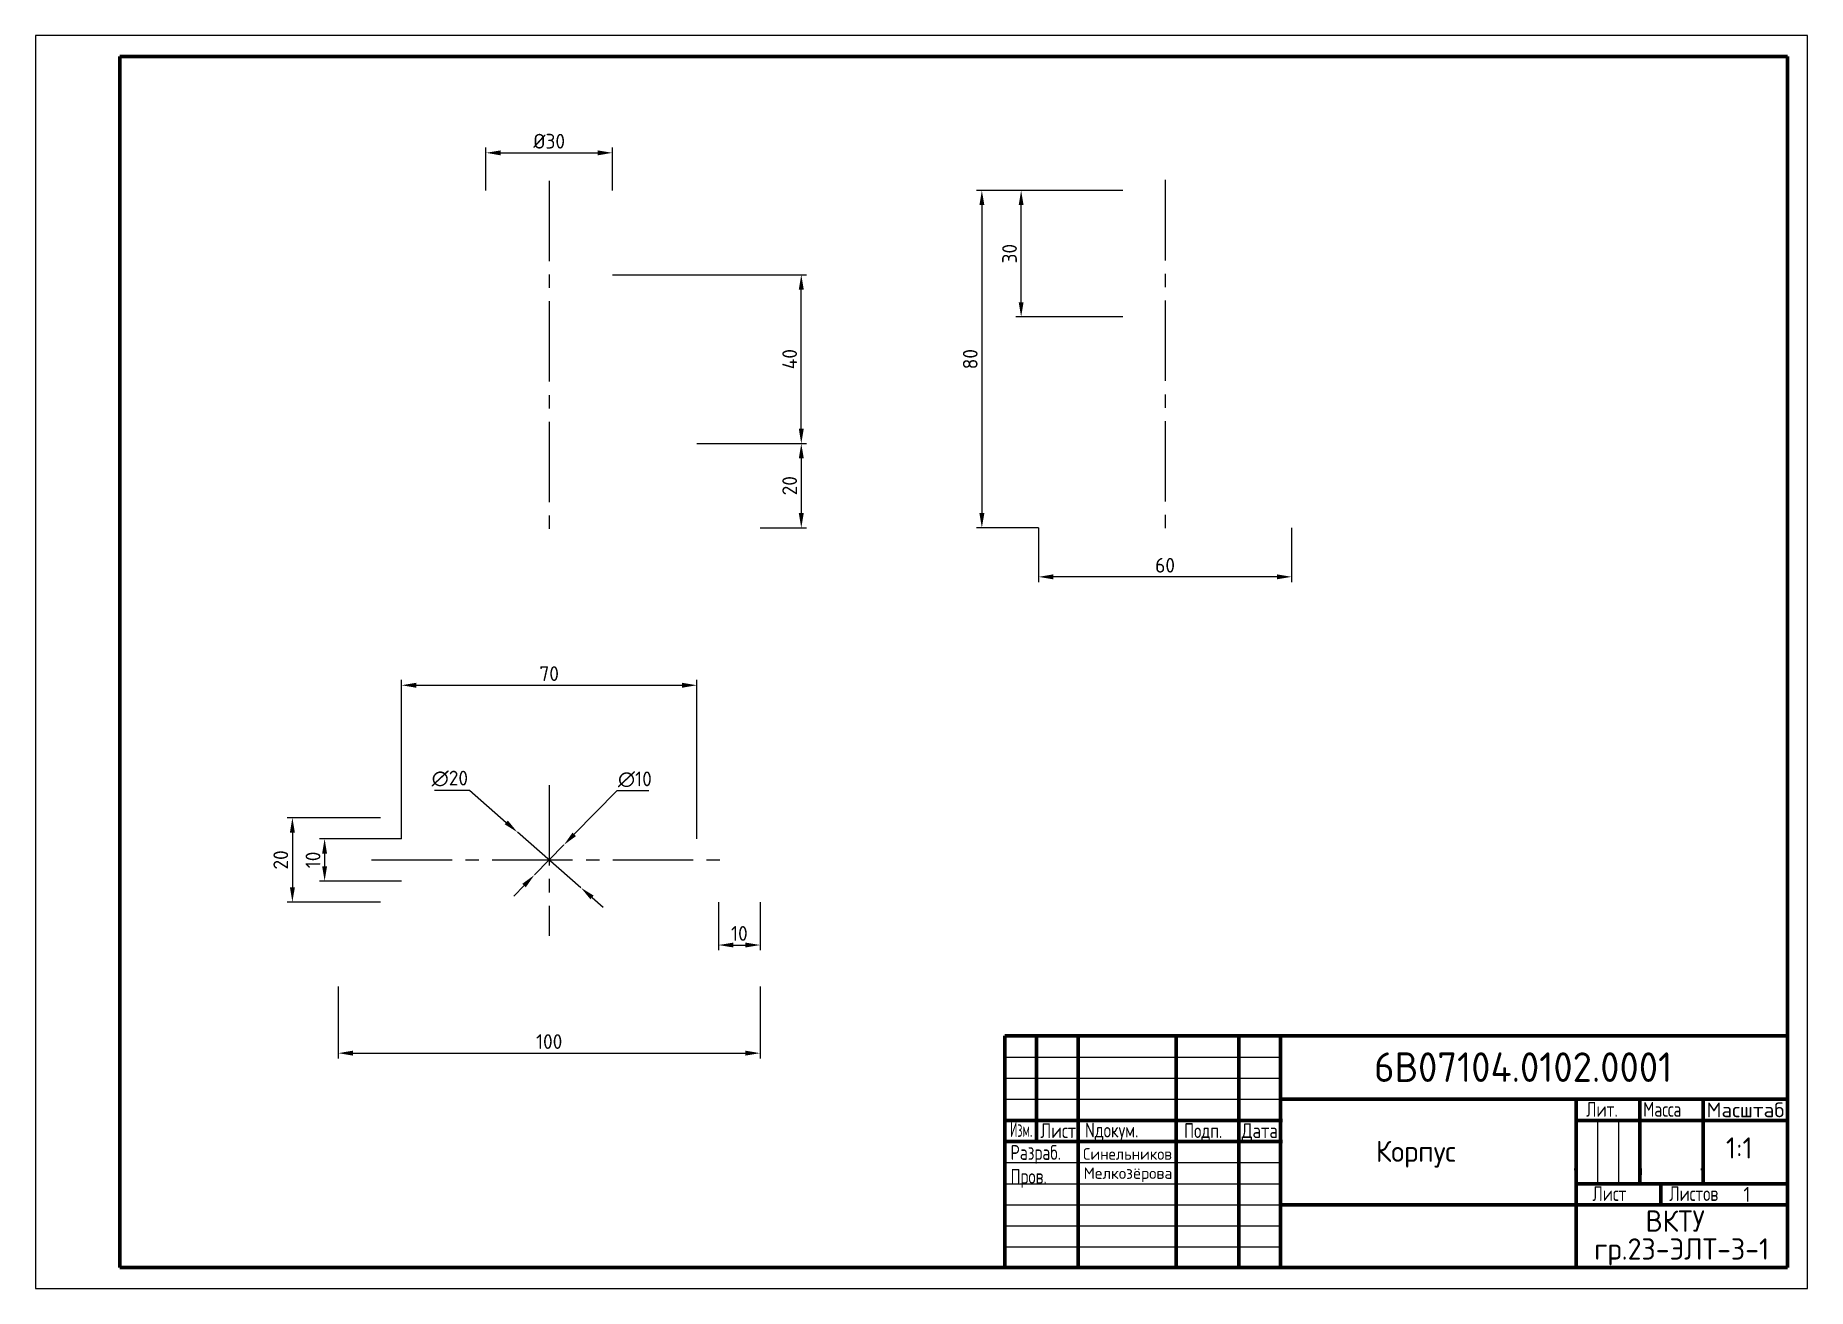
# Paper-space layout 'Layout1' of a CAD drawing. Extents: x -89 to 331, y -42 to 255.
import ezdxf
from ezdxf.enums import TextEntityAlignment as Align

# ---------------------------------------------------------------- set-up
doc = ezdxf.new("R2010")
doc.units = 0
doc.linetypes.add('CENTER2', pattern=[28.575, 19.05, -3.175, 3.175, -3.175])
doc.layers.get('DEFPOINTS').update_dxf_attribs({"linetype": 'CONTINUOUS'})
for name, color, linetype, lineweight in [('КОНТУР', 7, 'CONTINUOUS', 60), ('ОСИ', 14, 'CENTER2', 20), ('РАЗМЕРЫ', 164, 'CONTINUOUS', 20)]:
    doc.layers.add(name, color=color, linetype=linetype, lineweight=lineweight)
doc.styles.add('RUSS', font='GOST_B.TTF')
doc.dimstyles.new('1', dxfattribs={"dimtxt": 3.5, "dimasz": 3.5, "dimexe": 1.25, "dimexo": 0, "dimgap": 1, "dimtad": 1, "dimtoh": 1, "dimdec": 0, "dimdsep": 46, "dimlunit": 6, "dimtxsty": 'RUSS', "dimcen": 0, "dimadec": 0, "dimazin": 0, "dimtfac": 1, "dimtdec": 0, "dimtmove": 0, "dimatfit": 3, "dimfxl": 1, "dimtolj": 1, "dimtzin": 0, "dimarcsym": 0})

# ---------------------------------------------------------------- blocks, each defined once
blk = doc.blocks.new('*D13')
at = {"layer": 'DEFPOINTS', "color": 0, "transparency": 16777216}
for p in [(68.03, 100.74), (-1.97, 64.34), (68.03, 64.34)]:
    blk.add_point(p, dxfattribs=at)
at = {"layer": 'РАЗМЕРЫ', "color": 0, "lineweight": -2, "transparency": 16777216}
for p, q in [((-1.97, 64.34), (-1.97, 101.99)), ((68.03, 64.34), (68.03, 101.99)), ((1.53, 100.74), (64.53, 100.74))]:
    blk.add_line(p, q, dxfattribs=at)
at = {"layer": 'РАЗМЕРЫ', "color": 0, "transparency": 16777216}
for points in [[(1.53, 101.32), (1.53, 100.15), (-1.97, 100.74)], [(64.53, 101.32), (64.53, 100.15), (68.03, 100.74)]]:
    blk.add_solid(points, dxfattribs=at)
at = {"layer": 'РАЗМЕРЫ', "color": 0, "transparency": 16777216, "insert": (33.03, 103.49), "char_height": 3.5, "attachment_point": 5, "style": 'RUSS'}
blk.add_mtext('\\A1;70', dxfattribs=at)
blk = doc.blocks.new('*D14')
at = {"layer": 'DEFPOINTS', "color": 0, "transparency": 16777216}
for p in [(-6.97, 69.34), (-27.83, 49.34), (-6.97, 49.34)]:
    blk.add_point(p, dxfattribs=at)
at = {"layer": 'РАЗМЕРЫ', "color": 0, "lineweight": -2, "transparency": 16777216}
for p, q in [((-6.97, 69.34), (-29.08, 69.34)), ((-27.83, 65.84), (-27.83, 52.84)), ((-6.97, 49.34), (-29.08, 49.34))]:
    blk.add_line(p, q, dxfattribs=at)
at = {"layer": 'РАЗМЕРЫ', "color": 0, "transparency": 16777216}
for points in [[(-28.41, 65.84), (-27.24, 65.84), (-27.83, 69.34)], [(-28.41, 52.84), (-27.24, 52.84), (-27.83, 49.34)]]:
    blk.add_solid(points, dxfattribs=at)
at = {"layer": 'РАЗМЕРЫ', "color": 0, "transparency": 16777216, "insert": (-30.58, 59.34), "char_height": 3.5, "attachment_point": 5, "rotation": 90, "style": 'RUSS'}
blk.add_mtext('\\A1;20', dxfattribs=at)
blk = doc.blocks.new('*D15')
at = {"layer": 'DEFPOINTS', "color": 0, "transparency": 16777216}
for p in [(73.19, 49.34), (83.03, 49.34), (83.03, 39.17)]:
    blk.add_point(p, dxfattribs=at)
at = {"layer": 'РАЗМЕРЫ', "color": 0, "lineweight": -2, "transparency": 16777216}
for p, q in [((73.19, 49.34), (73.19, 37.92)), ((83.03, 49.34), (83.03, 37.92)), ((76.69, 39.17), (79.53, 39.17))]:
    blk.add_line(p, q, dxfattribs=at)
at = {"layer": 'РАЗМЕРЫ', "color": 0, "transparency": 16777216}
for points in [[(76.69, 39.75), (76.69, 38.59), (73.19, 39.17)], [(79.53, 39.75), (79.53, 38.59), (83.03, 39.17)]]:
    blk.add_solid(points, dxfattribs=at)
at = {"layer": 'РАЗМЕРЫ', "color": 0, "transparency": 16777216, "insert": (78.11, 41.92), "char_height": 3.5, "attachment_point": 5, "style": 'RUSS'}
blk.add_mtext('\\A1;10', dxfattribs=at)
blk = doc.blocks.new('*D17')
at = {"layer": 'DEFPOINTS', "color": 0, "transparency": 16777216}
for p in [(36.53, 62.91), (29.53, 55.77)]:
    blk.add_point(p, dxfattribs=at)
at = {"layer": 'РАЗМЕРЫ', "color": 0, "lineweight": -2, "transparency": 16777216}
for p, q in [((49.06, 75.68), (38.98, 65.41)), ((56.65, 75.68), (49.06, 75.68)), ((29.53, 55.77), (36.53, 62.91)), ((27.08, 53.27), (24.62, 50.77))]:
    blk.add_line(p, q, dxfattribs=at)
at = {"layer": 'РАЗМЕРЫ', "color": 0, "transparency": 16777216}
for points in [[(38.56, 65.81), (39.4, 65), (36.53, 62.91)], [(26.66, 53.68), (27.49, 52.86), (29.53, 55.77)]]:
    blk.add_solid(points, dxfattribs=at)
at = {"layer": 'РАЗМЕРЫ', "color": 0, "transparency": 16777216, "insert": (53.35, 78.43), "char_height": 3.5, "attachment_point": 5, "style": 'RUSS'}
blk.add_mtext('\\A1;∅10', dxfattribs=at)
blk = doc.blocks.new('*D18')
at = {"layer": 'DEFPOINTS', "color": 0, "transparency": 16777216}
for p in [(25.5, 65.92), (40.56, 52.75)]:
    blk.add_point(p, dxfattribs=at)
at = {"layer": 'РАЗМЕРЫ', "color": 0, "lineweight": -2, "transparency": 16777216}
for p, q in [((5.86, 75.87), (14.13, 75.87)), ((14.13, 75.87), (22.87, 68.23)), ((40.56, 52.75), (25.5, 65.92)), ((43.19, 50.45), (45.82, 48.15))]:
    blk.add_line(p, q, dxfattribs=at)
at = {"layer": 'РАЗМЕРЫ', "color": 0, "transparency": 16777216}
for points in [[(23.25, 68.67), (22.48, 67.79), (25.5, 65.92)], [(43.57, 50.89), (42.81, 50.01), (40.56, 52.75)]]:
    blk.add_solid(points, dxfattribs=at)
at = {"layer": 'РАЗМЕРЫ', "color": 0, "transparency": 16777216, "insert": (9.49, 78.62), "char_height": 3.5, "attachment_point": 5, "style": 'RUSS'}
blk.add_mtext('\\A1;∅20', dxfattribs=at)
blk = doc.blocks.new('*D20')
at = {"layer": 'DEFPOINTS', "color": 0, "transparency": 16777216}
for p in [(-16.97, 29.34), (83.03, 29.34), (83.03, 13.54)]:
    blk.add_point(p, dxfattribs=at)
at = {"layer": 'РАЗМЕРЫ', "color": 0, "lineweight": -2, "transparency": 16777216}
for p, q in [((-16.97, 29.34), (-16.97, 12.29)), ((83.03, 29.34), (83.03, 12.29)), ((-13.47, 13.54), (79.53, 13.54))]:
    blk.add_line(p, q, dxfattribs=at)
at = {"layer": 'РАЗМЕРЫ', "color": 0, "transparency": 16777216}
for points in [[(-13.47, 14.13), (-13.47, 12.96), (-16.97, 13.54)], [(79.53, 14.13), (79.53, 12.96), (83.03, 13.54)]]:
    blk.add_solid(points, dxfattribs=at)
at = {"layer": 'РАЗМЕРЫ', "color": 0, "transparency": 16777216, "insert": (33.03, 16.29), "char_height": 3.5, "attachment_point": 5, "style": 'RUSS'}
blk.add_mtext('\\A1;100', dxfattribs=at)
blk = doc.blocks.new('*D28')
at = {"layer": 'DEFPOINTS', "color": 0, "transparency": 16777216}
for p in [(149, 138.03), (209, 138.03), (149, 126.43)]:
    blk.add_point(p, dxfattribs=at)
at = {"layer": 'РАЗМЕРЫ', "color": 0, "lineweight": -2, "transparency": 16777216}
for p, q in [((149, 138.03), (149, 125.18)), ((209, 138.03), (209, 125.18)), ((205.5, 126.43), (152.5, 126.43))]:
    blk.add_line(p, q, dxfattribs=at)
at = {"layer": 'РАЗМЕРЫ', "color": 0, "transparency": 16777216}
for points in [[(152.5, 127.02), (152.5, 125.85), (149, 126.43)], [(205.5, 127.02), (205.5, 125.85), (209, 126.43)]]:
    blk.add_solid(points, dxfattribs=at)
at = {"layer": 'РАЗМЕРЫ', "color": 0, "transparency": 16777216, "insert": (179, 129.18), "char_height": 3.5, "attachment_point": 5, "style": 'RUSS'}
blk.add_mtext('\\A1;60', dxfattribs=at)
blk = doc.blocks.new('*D22')
at = {"layer": 'DEFPOINTS', "color": 0, "transparency": 16777216}
for p in [(83.03, 158.03), (83.03, 138.03), (92.78, 138.03)]:
    blk.add_point(p, dxfattribs=at)
at = {"layer": 'РАЗМЕРЫ', "color": 0, "lineweight": -2, "transparency": 16777216}
for p, q in [((83.03, 158.03), (94.03, 158.03)), ((92.78, 154.53), (92.78, 141.53)), ((83.03, 138.03), (94.03, 138.03))]:
    blk.add_line(p, q, dxfattribs=at)
at = {"layer": 'РАЗМЕРЫ', "color": 0, "transparency": 16777216}
for points in [[(92.2, 154.53), (93.37, 154.53), (92.78, 158.03)], [(92.2, 141.53), (93.37, 141.53), (92.78, 138.03)]]:
    blk.add_solid(points, dxfattribs=at)
at = {"layer": 'РАЗМЕРЫ', "color": 0, "transparency": 16777216, "insert": (90.03, 148.03), "char_height": 3.5, "attachment_point": 5, "rotation": 90, "style": 'RUSS'}
blk.add_mtext('\\A1;20', dxfattribs=at)
blk = doc.blocks.new('*D23')
at = {"layer": 'DEFPOINTS', "color": 0, "transparency": 16777216}
for p in [(48.03, 198.03), (92.78, 198.03), (68.03, 158.03)]:
    blk.add_point(p, dxfattribs=at)
at = {"layer": 'РАЗМЕРЫ', "color": 0, "lineweight": -2, "transparency": 16777216}
for p, q in [((48.03, 198.03), (94.03, 198.03)), ((92.78, 161.53), (92.78, 194.53)), ((68.03, 158.03), (94.03, 158.03))]:
    blk.add_line(p, q, dxfattribs=at)
at = {"layer": 'РАЗМЕРЫ', "color": 0, "transparency": 16777216}
for points in [[(92.2, 194.53), (93.37, 194.53), (92.78, 198.03)], [(92.2, 161.53), (93.37, 161.53), (92.78, 158.03)]]:
    blk.add_solid(points, dxfattribs=at)
at = {"layer": 'РАЗМЕРЫ', "color": 0, "transparency": 16777216, "insert": (90.03, 178.03), "char_height": 3.5, "attachment_point": 5, "rotation": 90, "style": 'RUSS'}
blk.add_mtext('\\A1;40', dxfattribs=at)
blk = doc.blocks.new('*D24')
at = {"layer": 'DEFPOINTS', "color": 0, "transparency": 16777216}
for p in [(164, 218.03), (135.58, 138.03), (149, 138.03)]:
    blk.add_point(p, dxfattribs=at)
at = {"layer": 'РАЗМЕРЫ', "color": 0, "lineweight": -2, "transparency": 16777216}
for p, q in [((164, 218.03), (134.33, 218.03)), ((135.58, 214.53), (135.58, 141.53)), ((149, 138.03), (134.33, 138.03))]:
    blk.add_line(p, q, dxfattribs=at)
at = {"layer": 'РАЗМЕРЫ', "color": 0, "transparency": 16777216}
for points in [[(135, 214.53), (136.17, 214.53), (135.58, 218.03)], [(135, 141.53), (136.17, 141.53), (135.58, 138.03)]]:
    blk.add_solid(points, dxfattribs=at)
at = {"layer": 'РАЗМЕРЫ', "color": 0, "transparency": 16777216, "insert": (132.83, 178.03), "char_height": 3.5, "attachment_point": 5, "rotation": 90, "style": 'RUSS'}
blk.add_mtext('\\A1;80', dxfattribs=at)
blk = doc.blocks.new('*D25')
at = {"layer": 'DEFPOINTS', "color": 0, "transparency": 16777216}
for p in [(144.89, 218.03), (169, 218.03), (169, 188.03)]:
    blk.add_point(p, dxfattribs=at)
at = {"layer": 'РАЗМЕРЫ', "color": 0, "lineweight": -2, "transparency": 16777216}
for p, q in [((169, 218.03), (143.64, 218.03)), ((144.89, 191.53), (144.89, 214.53)), ((169, 188.03), (143.64, 188.03))]:
    blk.add_line(p, q, dxfattribs=at)
at = {"layer": 'РАЗМЕРЫ', "color": 0, "transparency": 16777216}
for points in [[(144.31, 214.53), (145.47, 214.53), (144.89, 218.03)], [(144.31, 191.53), (145.47, 191.53), (144.89, 188.03)]]:
    blk.add_solid(points, dxfattribs=at)
at = {"layer": 'РАЗМЕРЫ', "color": 0, "transparency": 16777216, "insert": (142.14, 203.03), "char_height": 3.5, "attachment_point": 5, "rotation": 90, "style": 'RUSS'}
blk.add_mtext('\\A1;30', dxfattribs=at)
blk = doc.blocks.new('*D26')
at = {"layer": 'DEFPOINTS', "color": 0, "transparency": 16777216}
for p in [(48.03, 226.93), (18.03, 218.03), (48.03, 218.03)]:
    blk.add_point(p, dxfattribs=at)
at = {"layer": 'РАЗМЕРЫ', "color": 0, "lineweight": -2, "transparency": 16777216}
for p, q in [((18.03, 218.03), (18.03, 228.18)), ((21.53, 226.93), (44.53, 226.93)), ((48.03, 218.03), (48.03, 228.18))]:
    blk.add_line(p, q, dxfattribs=at)
at = {"layer": 'РАЗМЕРЫ', "color": 0, "transparency": 16777216}
for points in [[(21.53, 227.51), (21.53, 226.34), (18.03, 226.93)], [(44.53, 227.51), (44.53, 226.34), (48.03, 226.93)]]:
    blk.add_solid(points, dxfattribs=at)
at = {"layer": 'РАЗМЕРЫ', "color": 0, "transparency": 16777216, "insert": (33.03, 229.68), "char_height": 3.5, "width": 12.643, "attachment_point": 5, "style": 'RUSS'}
blk.add_mtext('\\A1;%%C30', dxfattribs=at)
blk = doc.blocks.new('*D30')
at = {"layer": 'DEFPOINTS', "color": 0, "transparency": 16777216}
for p in [(-1.97, 64.34), (-20.19, 54.34), (-1.97, 54.34)]:
    blk.add_point(p, dxfattribs=at)
at = {"layer": 'РАЗМЕРЫ', "color": 0, "lineweight": -2, "transparency": 16777216}
for p, q in [((-1.97, 64.34), (-21.44, 64.34)), ((-20.19, 60.84), (-20.19, 57.84)), ((-1.97, 54.34), (-21.44, 54.34))]:
    blk.add_line(p, q, dxfattribs=at)
at = {"layer": 'РАЗМЕРЫ', "color": 0, "transparency": 16777216}
for points in [[(-20.78, 60.84), (-19.61, 60.84), (-20.19, 64.34)], [(-20.78, 57.84), (-19.61, 57.84), (-20.19, 54.34)]]:
    blk.add_solid(points, dxfattribs=at)
at = {"layer": 'РАЗМЕРЫ', "color": 0, "transparency": 16777216, "insert": (-22.94, 59.34), "char_height": 3.5, "attachment_point": 5, "rotation": 90, "style": 'RUSS'}
blk.add_mtext('\\A1;10', dxfattribs=at)

psp = doc.layouts.get("Layout1")

# ---------------------------------------------------------------- linework, layer by layer
at = {"layer": 'КОНТУР', "lineweight": 20}
for p, q in [((-88.73, 254.75), (-88.73, -42.25)), ((331.27, 254.75), (-88.73, 254.75)), ((331.27, -42.25), (331.27, 254.75)), ((141.5, 12.61), (206.5, 12.61)), ((141.5, 7.61), (206.5, 7.61)), ((141.5, 2.61), (206.5, 2.61)), ((281.5, -2.39), (281.5, -17.39)), ((286.5, -2.39), (286.5, -17.39)), ((141.5, -12.39), (206.5, -12.39)), ((141.5, -17.39), (206.5, -17.39)), ((141.5, -22.39), (206.5, -22.39)), ((141.5, -27.39), (206.5, -27.39)), ((141.5, -32.39), (206.5, -32.39)), ((-88.73, -42.25), (331.27, -42.25))]:
    psp.add_line(p, q, dxfattribs=at)
at = {"layer": 'КОНТУР', "lineweight": 60}
for p, q in [((326.5, 249.75), (-68.73, 249.75)), ((-68.73, 249.75), (-68.73, -37.25)), ((326.5, 249.75), (326.5, -37.25)), ((141.03, 17.61), (326.5, 17.61)), ((148.5, 17.61), (148.5, -7.82)), ((158.38, 17.61), (158.38, -37.5)), ((181.64, 17.61), (181.64, -37.5)), ((196.5, 17.61), (196.5, -7.39)), ((206.33, 17.61), (206.33, -37.5)), ((206.33, 2.61), (326.5, 2.61)), ((276.47, 2.61), (276.47, -37.03)), ((291.5, 2.61), (291.5, -17.39)), ((306.5, 2.61), (306.5, -17.71)), ((141.5, -2.39), (206.86, -2.39)), ((141.5, -7.39), (206.86, -7.39)), ((206.33, -22.39), (326.5, -22.39)), ((326.5, -37.25), (-68.73, -37.25))]:
    psp.add_line(p, q, dxfattribs=at)
at = {"layer": 'КОНТУР', "lineweight": 25}
for p, q in [((-68.73, -37.25), (-68.73, 17.75)), ((196.5, -7.39), (196.5, -7.39)), ((-68.73, -37.25), (116.5, -37.25))]:
    psp.add_line(p, q, dxfattribs=at)
at = {"layer": 'КОНТУР'}
for p, q in [((141.03, 17.61), (141.03, -37.25)), ((196.5, -2.39), (196.5, -2.39)), ((196.5, -2.39), (196.5, -37.39)), ((276.5, -2.39), (326.46, -2.39)), ((276.5, -17.39), (326.46, -17.39)), ((296.5, -17.39), (296.5, -22.39)), ((-13.5, -37.25), (-13.5, -37.25))]:
    psp.add_line(p, q, dxfattribs=at)
at = {"layer": 'КОНТУР', "linetype": 'ByBlock'}
for p, q in [((276.33, -14.16), (276.33, -13.79)), ((291.6, -15.3), (291.6, -13.79)), ((291.6, -15.3), (291.6, -13.79)), ((306.39, -13.78), (306.39, -14.15)), ((306.39, -13.78), (306.39, -14.15))]:
    psp.add_line(p, q, dxfattribs=at)
at = {"layer": 'ОСИ'}
for p, q in [((33.03, 220.33), (33.03, 134.87)), ((179, 220.49), (179, 134.79)), ((33.03, 77.05), (33.03, 41.37)), ((-9.04, 59.34), (76.1, 59.34))]:
    psp.add_line(p, q, dxfattribs=at)

# ---------------------------------------------------------------- texts
at = {"layer": 'КОНТУР', "style": 'RUSS'}
for s, height, p in [('6В07104.0102.0001', 7, (228.54, 6.73)), ('Корпус', 5, (228.96, -12.22)), ('1:1', 4.997, (311.93, -11.42))]:
    psp.add_text(s, height=height, dxfattribs=at).set_placement(p)
at = {"layer": 'КОНТУР', "style": 'RUSS', "width": 0.8}
for s, p in [('Лит.', (278.81, -1.52)), ('Масса', (292.32, -1.52)), ('Nдокум.', (160.05, -6.44)), ('Подп.', (183.52, -6.57)), ('Разраб.', (142.38, -11.74)), ('Пров.', (142.38, -17.4))]:
    psp.add_text(s, height=3.5, dxfattribs=at).set_placement(p)
at = {"layer": 'КОНТУР', "style": 'RUSS'}
for s, width, p, p2 in [('Масштаб', 0.984603, (307.33, -1.65), (325.76, -1.65)), ('Изм.', 0.599806, (142.26, -6.31), (147.56, -6.31)), ('Лист', 0.813309, (149.45, -6.57), (157.91, -6.57)), ('Дата', 0.773685, (197.15, -6.57), (205.74, -6.57))]:
    psp.add_text(s, height=3.5, dxfattribs=dict(at, width=width)).set_placement(p, p2, align=Align.FIT)
for s, height, p, p2 in [('Синельников', 2.7589, (159.58, -11.72), (180.61, -11.72)), ('Мелкозёрова', 2.706, (159.71, -16.26), (180.74, -16.26))]:
    psp.add_text(s, height=height, dxfattribs=at).set_placement(p, p2, align=Align.ALIGNED)
at = {"layer": 'КОНТУР', "lineweight": 60, "ltscale": 0.8, "style": 'RUSS', "width": 0.8}
psp.add_text('Лист', height=3.5, dxfattribs=at).set_placement((280.3, -21.49))
at = {"layer": 'КОНТУР', "ltscale": 0.8, "style": 'RUSS', "width": 0.8}
psp.add_text('Листов', height=3.5, dxfattribs=at).set_placement((298.5, -21.49))
at = {"layer": 'КОНТУР', "style": 'RUSS'}
for s, height, p in [('1', 3.52, (316.9, -21.69)), ('ВКТУ ', 5.046, (301.44, -28.77)), ('гр.23-ЭЛТ-3-1', 5.0461, (301.44, -35.39))]:
    psp.add_text(s, height=height, dxfattribs=at).set_placement(p, align=Align.CENTER)

# ---------------------------------------------------------------- dimensions: what is measured, and where the dimension line sits
at = {"layer": 'РАЗМЕРЫ'}
dim = psp.add_linear_dim(base=(48.03, 226.93), p1=(18.03, 218.03), p2=(48.03, 218.03), text='%%C<>', dimstyle='1', override={"dimlfac": -1}, dxfattribs=at)
dim.commit()
dim.dimension.update_dxf_attribs({"geometry": '*D26', "text_midpoint": (33.03, 229.68)})
for base, p1, p2, override, picture, middle in [((135.58, 138.03), (164, 218.03), (149, 138.03), {"dimlfac": 1}, '*D24', (132.83, 178.03)), ((144.89, 218.03), (169, 188.03), (169, 218.03), {"dimlfac": -1}, '*D25', (142.14, 203.03)), ((92.78, 198.03), (68.03, 158.03), (48.03, 198.03), {"dimlfac": 1}, '*D23', (90.03, 178.03)), ((92.78, 138.03), (83.03, 158.03), (83.03, 138.03), {"dimlfac": -1}, '*D22', (90.03, 148.03)), ((-27.83, 49.34), (-6.97, 69.34), (-6.97, 49.34), {"dimlfac": -1}, '*D14', (-30.58, 59.34)), ((-20.19, 54.34), (-1.97, 64.34), (-1.97, 54.34), {"dimlfac": -1}, '*D30', (-22.94, 59.34))]:
    dim = psp.add_linear_dim(base=base, p1=p1, p2=p2, angle=90, dimstyle='1', override=override, dxfattribs=at)
    dim.commit()
    dim.dimension.update_dxf_attribs({"geometry": picture, "text_midpoint": middle})
for base, p1, p2, override, picture, middle in [((149, 126.43), (209, 138.03), (149, 138.03), {"dimscale": 0, "dimlfac": -1}, '*D28', (179, 129.18)), ((83.03, 39.17), (73.19, 49.34), (83.03, 49.34), {"dimlfac": -1}, '*D15', (78.11, 41.92)), ((83.03, 13.54), (-16.97, 29.34), (83.03, 29.34), {"dimlfac": -1}, '*D20', (33.03, 16.29))]:
    dim = psp.add_linear_dim(base=base, p1=p1, p2=p2, dimstyle='1', override=override, dxfattribs=at)
    dim.commit()
    dim.dimension.update_dxf_attribs({"geometry": picture, "text_midpoint": middle})
dim = psp.add_linear_dim(base=(68.03, 100.74), p1=(-1.97, 64.34), p2=(68.03, 64.34), dimstyle='1', dxfattribs=at)
dim.commit()
dim.dimension.update_dxf_attribs({"geometry": '*D13', "text_midpoint": (33.03, 103.49)})
for p1, p2, picture, middle in [((40.56, 52.75), (25.5, 65.92), '*D18', (9.49, 75.87)), ((29.53, 55.77), (36.53, 62.91), '*D17', (53.35, 75.68))]:
    dim = psp.add_diameter_dim_2p(p1=p1, p2=p2, dimstyle='1', override={"dimlfac": -1}, dxfattribs=at)
    dim.commit()
    dim.dimension.update_dxf_attribs({"geometry": picture, "text_midpoint": middle, "dimtype": 163})

# ---------------------------------------------------------------- viewports
at = {"layer": 'ОСИ'}
psp.add_viewport(center=(121.27, 106.25), size=(420, 297), view_center_point=(210, 148.5), view_height=297, dxfattribs=at)

doc.saveas('drawing.dxf')
